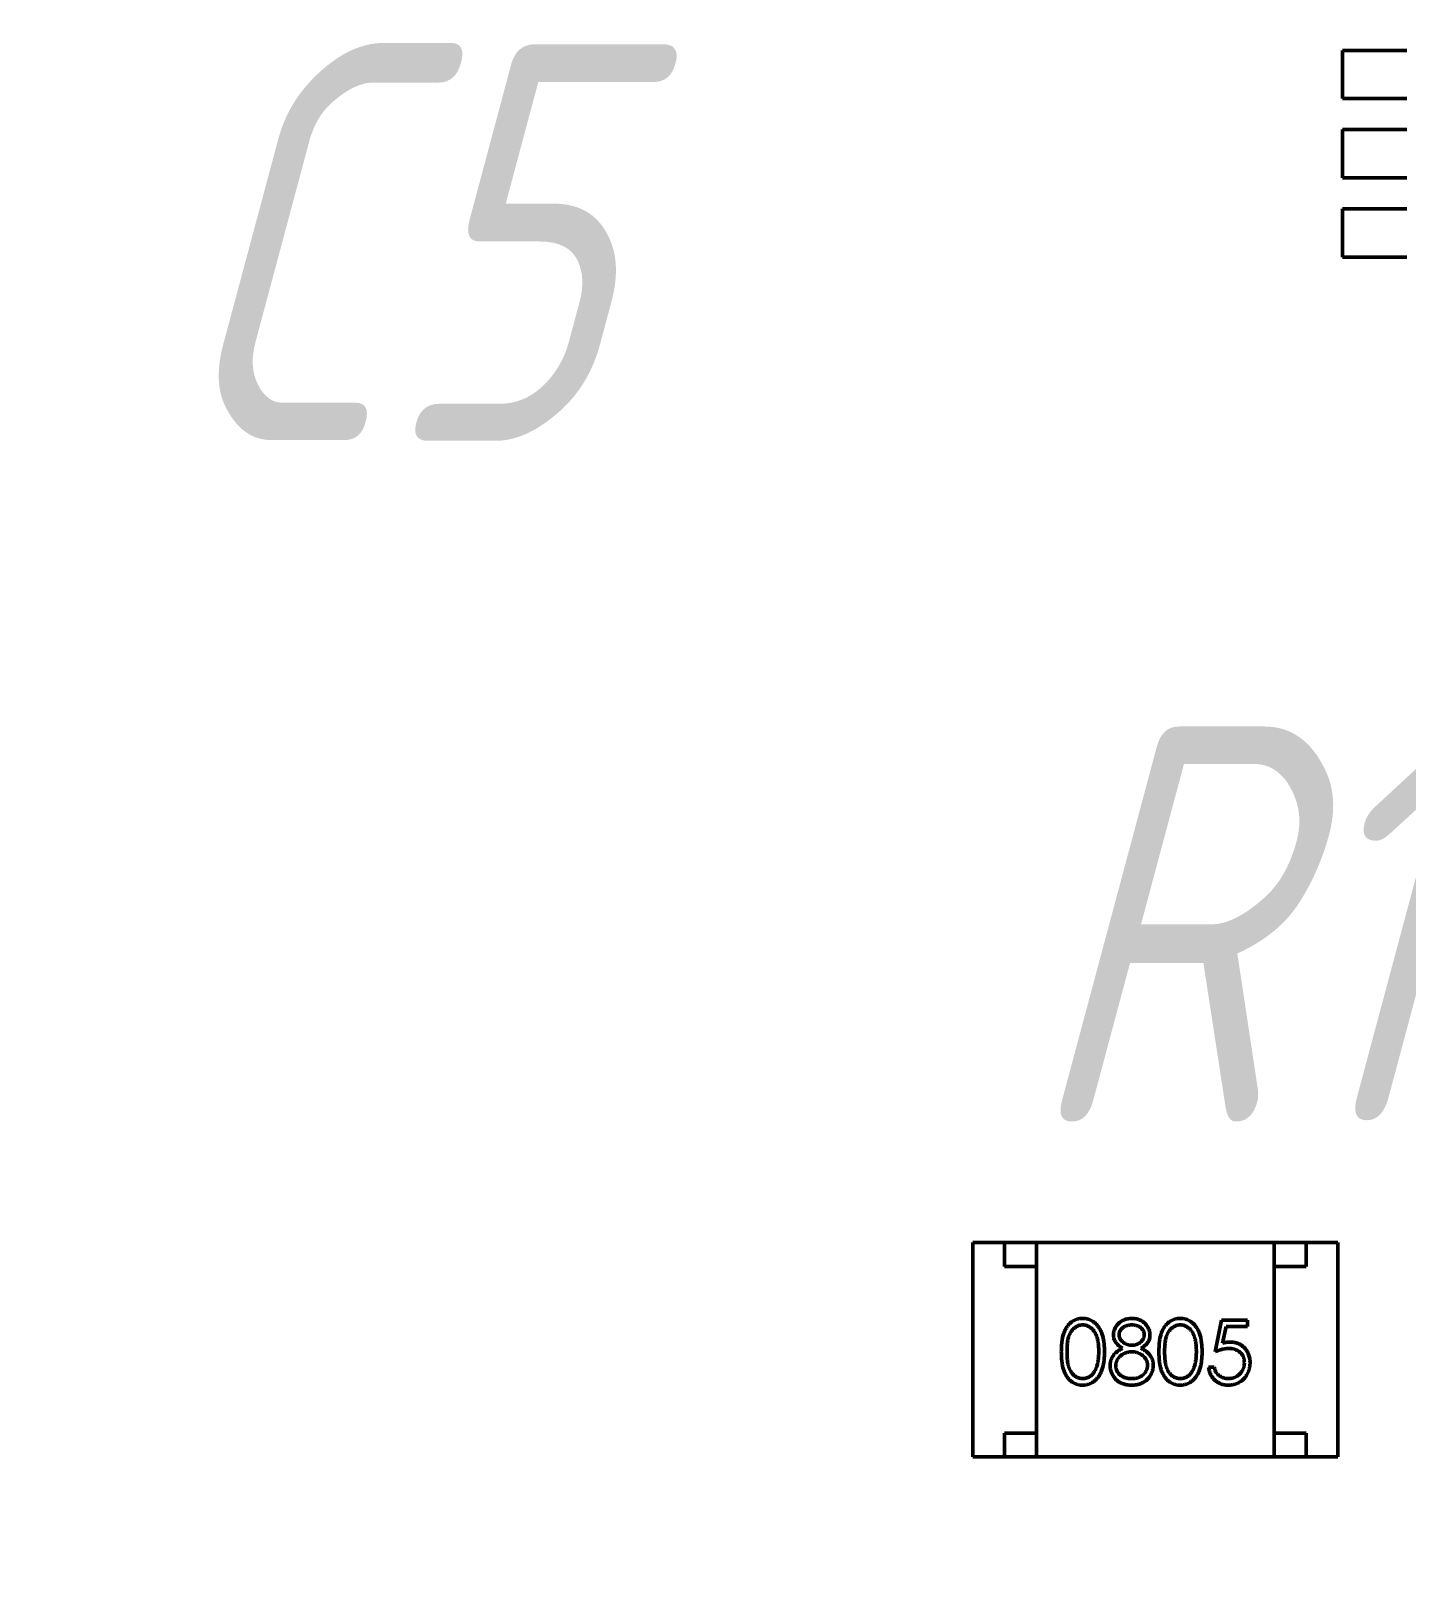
# Model space of a CAD drawing. Header units: millimetres. Extents: x 2803 to 446186229, y 1206 to 1506.
# Drawn here: x 2851.5 to 2860.18, y 1449.55 to 1459.34 of the extents above; entities that cross this region are included whole.
import ezdxf

# ---------------------------------------------------------------- set-up
doc = ezdxf.new("R2010")
doc.units = ezdxf.units.MM
doc.layers.add('Tonk', color=7, linetype='Continuous', lineweight=25)
doc.layers.add('Видимый контур (ГОСТ)', color=7, linetype='Continuous', lineweight=50)
doc.styles.get("Standard").update_dxf_attribs({"font": '', "width": 0.8, "oblique": 15})
doc.styles.get('Standard').set_extended_font_data('GOST type B')
doc.dimstyles.new('ISO-25', dxfattribs={"dimtxt": 2.5, "dimasz": 2.5, "dimexe": 1.25, "dimexo": 0, "dimtad": 1, "dimtxsty": 'Standard', "dimcen": 2.5, "dimadec": 0, "dimazin": 0, "dimtfac": 1, "dimtmove": 0, "dimatfit": 3, "dimfxl": 1, "dimarcsym": 0})

# ---------------------------------------------------------------- blocks, each defined once
blk = doc.blocks.new('*D35')
at = {"layer": 'Tonk', "color": 0, "lineweight": -2, "transparency": 16777216}
for p, q in [((2840.7649, 1475.0026), (2819.001, 1475.0026)), ((2820.251, 1472.5026), (2820.251, 1423.7985)), ((2858.6007, 1421.2985), (2819.001, 1421.2985))]:
    blk.add_line(p, q, dxfattribs=at)
at = {"layer": 'Tonk', "color": 0, "transparency": 16777216}
for points in [[(2819.8343, 1472.5026), (2820.6677, 1472.5026), (2820.251, 1475.0026)], [(2819.8343, 1423.7985), (2820.6677, 1423.7985), (2820.251, 1421.2985)]]:
    blk.add_solid(points, dxfattribs=at)
at = {"layer": 'Tonk', "color": 0, "transparency": 16777216, "insert": (2818.376, 1448.1505), "char_height": 2.5, "attachment_point": 5, "rotation": 90}
blk.add_mtext('57*', dxfattribs=at)

msp = doc.modelspace()

# ---------------------------------------------------------------- linework, layer by layer
at = {"layer": 'Видимый контур (ГОСТ)'}
for p, q in [((2859.7699, 1458.9155), (2859.7699, 1459.2195)), ((2859.7699, 1459.2195), (2859.8969, 1459.2195)), ((2859.8969, 1459.2195), (2860.1269, 1459.2195)), ((2860.1269, 1459.2195), (2860.1761, 1459.2195)), ((2859.8969, 1458.9155), (2859.7699, 1458.9155)), ((2860.1269, 1458.9155), (2859.8969, 1458.9155)), ((2860.1761, 1458.9155), (2860.1269, 1458.9155)), ((2859.7699, 1458.4155), (2859.7699, 1458.7195)), ((2859.7699, 1458.7195), (2859.8969, 1458.7195)), ((2859.8969, 1458.7195), (2860.1269, 1458.7195)), ((2860.1269, 1458.7195), (2860.1761, 1458.7195)), ((2859.8969, 1458.4155), (2859.7699, 1458.4155)), ((2860.1269, 1458.4155), (2859.8969, 1458.4155)), ((2860.1761, 1458.4155), (2860.1269, 1458.4155)), ((2859.7699, 1457.9155), (2859.7699, 1458.2195)), ((2859.7699, 1458.2195), (2859.8969, 1458.2195)), ((2859.8969, 1458.2195), (2860.1269, 1458.2195)), ((2860.1269, 1458.2195), (2860.1761, 1458.2195)), ((2859.8969, 1457.9155), (2859.7699, 1457.9155)), ((2860.1269, 1457.9155), (2859.8969, 1457.9155)), ((2860.1761, 1457.9155), (2860.1269, 1457.9155)), ((2857.4399, 1450.3536), (2857.4399, 1451.7036)), ((2857.4399, 1451.7036), (2857.6399, 1451.7036)), ((2857.8399, 1451.7036), (2857.6399, 1451.7036)), ((2857.6399, 1451.7036), (2857.6399, 1451.5536)), ((2859.3399, 1451.7036), (2857.8399, 1451.7036)), ((2857.8399, 1451.7036), (2857.8399, 1450.3536)), ((2859.5399, 1451.7036), (2859.3399, 1451.7036)), ((2859.3399, 1451.7036), (2859.3399, 1450.3536)), ((2859.7399, 1451.7036), (2859.5399, 1451.7036)), ((2859.5399, 1451.5536), (2859.5399, 1451.7036)), ((2859.7399, 1450.3536), (2859.7399, 1451.7036)), ((2857.6399, 1451.5536), (2857.8399, 1451.5536)), ((2857.8399, 1450.5036), (2857.8399, 1451.5536)), ((2859.3399, 1451.5536), (2859.5399, 1451.5536)), ((2859.3399, 1450.5036), (2859.3399, 1451.5536)), ((2858.9665, 1451.0158), (2859.0076, 1451.2158)), ((2859.0076, 1451.2158), (2859.1717, 1451.2158)), ((2859.1717, 1451.2158), (2859.1717, 1451.1747)), ((2859.0356, 1451.1747), (2859.0141, 1451.0695)), ((2859.1717, 1451.1747), (2859.0356, 1451.1747)), ((2858.9255, 1450.9183), (2858.9614, 1450.9183)), ((2857.6399, 1450.5036), (2857.6399, 1450.3536)), ((2857.8399, 1450.5036), (2857.6399, 1450.5036)), ((2859.5399, 1450.5036), (2859.3399, 1450.5036)), ((2859.5399, 1450.3536), (2859.5399, 1450.5036)), ((2857.4399, 1450.3536), (2857.6399, 1450.3536)), ((2857.6399, 1450.3536), (2857.8399, 1450.3536)), ((2859.3399, 1450.3536), (2857.8399, 1450.3536)), ((2859.3399, 1450.3536), (2859.5399, 1450.3536)), ((2859.7399, 1450.3536), (2859.5399, 1450.3536))]:
    msp.add_line(p, q, dxfattribs=at)
for points, knots in [([(2857.9973, 1451.0156), (2857.9973, 1451.022), (2857.9974, 1451.0345), (2857.9982, 1451.0526), (2857.9996, 1451.0696), (2858.0014, 1451.0855), (2858.0037, 1451.1003), (2858.0067, 1451.114), (2858.0101, 1451.1265), (2858.014, 1451.138), (2858.0185, 1451.1485), (2858.0233, 1451.1584), (2858.0288, 1451.1676), (2858.0345, 1451.1762), (2858.0407, 1451.184), (2858.0472, 1451.1913), (2858.0544, 1451.1978), (2858.0618, 1451.2037), (2858.0697, 1451.2089), (2858.0778, 1451.2135), (2858.0861, 1451.2174), (2858.0947, 1451.2205), (2858.1035, 1451.223), (2858.1125, 1451.2248), (2858.1217, 1451.2259), (2858.1279, 1451.226), (2858.131, 1451.226)], [0, 0, 0, 0, 0.068595, 0.133246, 0.194313, 0.251279, 0.304513, 0.354235, 0.400481, 0.443411, 0.484015, 0.523252, 0.561042, 0.5979, 0.633518, 0.668314, 0.702496, 0.736685, 0.770293, 0.803437, 0.835913, 0.86846, 0.900847, 0.933467, 0.966258, 1, 1, 1, 1]), ([(2858.131, 1451.226), (2858.1342, 1451.226), (2858.1406, 1451.2259), (2858.1499, 1451.2248), (2858.159, 1451.223), (2858.1679, 1451.2205), (2858.1766, 1451.2174), (2858.1851, 1451.2135), (2858.1933, 1451.209), (2858.2012, 1451.2036), (2858.2089, 1451.1977), (2858.2162, 1451.191), (2858.223, 1451.1836), (2858.2295, 1451.1755), (2858.2354, 1451.1667), (2858.2411, 1451.1572), (2858.2462, 1451.147), (2858.2511, 1451.1361), (2858.2553, 1451.1243), (2858.2591, 1451.1116), (2858.2621, 1451.098), (2858.2647, 1451.0834), (2858.2667, 1451.0678), (2858.2681, 1451.0512), (2858.2689, 1451.0337), (2858.269, 1451.0217), (2858.2691, 1451.0156)], [0, 0, 0, 0, 0.033788, 0.067194, 0.099862, 0.132567, 0.165151, 0.197913, 0.231319, 0.265083, 0.299255, 0.334399, 0.369943, 0.406284, 0.444064, 0.482998, 0.523354, 0.565537, 0.609613, 0.656391, 0.705885, 0.758325, 0.813832, 0.872795, 0.934722, 1, 1, 1, 1]), ([(2858.3255, 1451.1234), (2858.3257, 1451.1276), (2858.3261, 1451.1362), (2858.3291, 1451.149), (2858.3341, 1451.1615), (2858.3408, 1451.1737), (2858.3492, 1451.1853), (2858.3592, 1451.1956), (2858.3707, 1451.2047), (2858.3836, 1451.2123), (2858.3975, 1451.2185), (2858.4121, 1451.2228), (2858.4272, 1451.2255), (2858.4375, 1451.2259), (2858.4427, 1451.226)], [0, 0, 0, 0, 0.074058, 0.14887, 0.226668, 0.307735, 0.391157, 0.473929, 0.557928, 0.644989, 0.733364, 0.821092, 0.909287, 1, 1, 1, 1]), ([(2858.4427, 1451.226), (2858.4478, 1451.2259), (2858.4579, 1451.2255), (2858.4726, 1451.2228), (2858.4867, 1451.2183), (2858.5001, 1451.2121), (2858.5126, 1451.2045), (2858.5237, 1451.1953), (2858.5334, 1451.185), (2858.5415, 1451.1735), (2858.5481, 1451.1613), (2858.5528, 1451.1486), (2858.5557, 1451.1355), (2858.5561, 1451.1267), (2858.5563, 1451.1223)], [0, 0, 0, 0, 0.08941, 0.176306, 0.262626, 0.349446, 0.435498, 0.518928, 0.601355, 0.684256, 0.765807, 0.844877, 0.92228, 1, 1, 1, 1]), ([(2858.6127, 1451.0156), (2858.6127, 1451.022), (2858.6128, 1451.0345), (2858.6136, 1451.0526), (2858.615, 1451.0696), (2858.6168, 1451.0855), (2858.619, 1451.1003), (2858.622, 1451.114), (2858.6255, 1451.1265), (2858.6294, 1451.138), (2858.6339, 1451.1485), (2858.6387, 1451.1584), (2858.6441, 1451.1676), (2858.6499, 1451.1762), (2858.6561, 1451.184), (2858.6626, 1451.1913), (2858.6698, 1451.1978), (2858.6772, 1451.2037), (2858.6851, 1451.2089), (2858.6932, 1451.2135), (2858.7015, 1451.2174), (2858.7101, 1451.2205), (2858.7189, 1451.223), (2858.7278, 1451.2248), (2858.7371, 1451.2259), (2858.7433, 1451.226), (2858.7464, 1451.226)], [0, 0, 0, 0, 0.068595, 0.133246, 0.194313, 0.251279, 0.304513, 0.354235, 0.400481, 0.443411, 0.484015, 0.523252, 0.561042, 0.5979, 0.633518, 0.668314, 0.702496, 0.736685, 0.770293, 0.803437, 0.835913, 0.86846, 0.900847, 0.933467, 0.966258, 1, 1, 1, 1]), ([(2858.7464, 1451.226), (2858.7496, 1451.226), (2858.7559, 1451.2259), (2858.7653, 1451.2248), (2858.7744, 1451.223), (2858.7833, 1451.2205), (2858.792, 1451.2174), (2858.8005, 1451.2135), (2858.8087, 1451.209), (2858.8166, 1451.2036), (2858.8243, 1451.1977), (2858.8316, 1451.191), (2858.8384, 1451.1836), (2858.8449, 1451.1755), (2858.8508, 1451.1667), (2858.8565, 1451.1572), (2858.8616, 1451.147), (2858.8664, 1451.1361), (2858.8707, 1451.1243), (2858.8745, 1451.1116), (2858.8775, 1451.098), (2858.8801, 1451.0834), (2858.8821, 1451.0678), (2858.8835, 1451.0512), (2858.8843, 1451.0337), (2858.8844, 1451.0217), (2858.8845, 1451.0156)], [0, 0, 0, 0, 0.033788, 0.067194, 0.099862, 0.132567, 0.165151, 0.197913, 0.231319, 0.265083, 0.299255, 0.334399, 0.369943, 0.406284, 0.444064, 0.482998, 0.523354, 0.565537, 0.609613, 0.656391, 0.705885, 0.758325, 0.813832, 0.872795, 0.934722, 1, 1, 1, 1]), ([(2858.1322, 1451.185), (2858.1278, 1451.1848), (2858.119, 1451.1843), (2858.1059, 1451.181), (2858.0933, 1451.1753), (2858.0834, 1451.169), (2858.0757, 1451.163), (2858.0704, 1451.1579), (2858.0653, 1451.1522), (2858.0607, 1451.146), (2858.0563, 1451.1393), (2858.0523, 1451.1321), (2858.0487, 1451.1243), (2858.0454, 1451.116), (2858.0425, 1451.1069), (2858.0401, 1451.0969), (2858.0378, 1451.0859), (2858.0362, 1451.0738), (2858.0348, 1451.0607), (2858.0339, 1451.0467), (2858.0332, 1451.0316), (2858.0332, 1451.0211), (2858.0332, 1451.0158)], [0, 0, 0, 0, 0.060387, 0.120883, 0.182755, 0.247811, 0.281299, 0.315088, 0.349702, 0.384857, 0.420966, 0.458511, 0.497175, 0.537602, 0.580503, 0.627468, 0.678388, 0.733983, 0.793747, 0.857714, 0.926698, 1, 1, 1, 1]), ([(2858.2332, 1451.0158), (2858.2331, 1451.0206), (2858.233, 1451.03), (2858.2326, 1451.0438), (2858.2313, 1451.0568), (2858.23, 1451.0693), (2858.228, 1451.081), (2858.2259, 1451.0922), (2858.223, 1451.1026), (2858.2199, 1451.1124), (2858.2164, 1451.1215), (2858.2125, 1451.13), (2858.2084, 1451.1378), (2858.2039, 1451.145), (2858.1991, 1451.1517), (2858.1938, 1451.1576), (2858.1884, 1451.1629), (2858.1807, 1451.169), (2858.1708, 1451.1753), (2858.1583, 1451.181), (2858.1454, 1451.1843), (2858.1366, 1451.1848), (2858.1322, 1451.185)], [0, 0, 0, 0, 0.065681, 0.128486, 0.188175, 0.245106, 0.299448, 0.350823, 0.399942, 0.446672, 0.491255, 0.533376, 0.573853, 0.612526, 0.649597, 0.685532, 0.720106, 0.753838, 0.818925, 0.880493, 0.940311, 1, 1, 1, 1]), ([(2858.3839, 1451.0386), (2858.3793, 1451.0411), (2858.3703, 1451.046), (2858.3584, 1451.055), (2858.3482, 1451.0648), (2858.3399, 1451.0755), (2858.3334, 1451.0868), (2858.329, 1451.0987), (2858.326, 1451.1109), (2858.3257, 1451.1192), (2858.3255, 1451.1234)], [0, 0, 0, 0, 0.14586, 0.282426, 0.41085, 0.535029, 0.654701, 0.770133, 0.884556, 1, 1, 1, 1]), ([(2858.4407, 1451.185), (2858.4379, 1451.1849), (2858.4324, 1451.1848), (2858.4244, 1451.184), (2858.4167, 1451.1825), (2858.4094, 1451.1806), (2858.4025, 1451.1779), (2858.3959, 1451.1748), (2858.3897, 1451.171), (2858.3839, 1451.1667), (2858.3787, 1451.162), (2858.374, 1451.1571), (2858.3702, 1451.1519), (2858.3669, 1451.1466), (2858.3645, 1451.1409), (2858.3628, 1451.1351), (2858.3615, 1451.129), (2858.3615, 1451.1249), (2858.3614, 1451.1228)], [0, 0, 0, 0, 0.075243, 0.147209, 0.216447, 0.284025, 0.350655, 0.415031, 0.47963, 0.544652, 0.608044, 0.667828, 0.725114, 0.780992, 0.835527, 0.889438, 0.944072, 1, 1, 1, 1]), ([(2858.3614, 1451.1228), (2858.3615, 1451.1207), (2858.3616, 1451.1166), (2858.3628, 1451.1105), (2858.3646, 1451.1045), (2858.3675, 1451.0988), (2858.3708, 1451.0931), (2858.375, 1451.0876), (2858.38, 1451.0822), (2858.3856, 1451.0771), (2858.3917, 1451.0723), (2858.3981, 1451.0682), (2858.4049, 1451.0647), (2858.4119, 1451.0618), (2858.4191, 1451.0596), (2858.4266, 1451.058), (2858.4343, 1451.057), (2858.4395, 1451.0569), (2858.4422, 1451.0568)], [0, 0, 0, 0, 0.054564, 0.107826, 0.161924, 0.21751, 0.274498, 0.334815, 0.397555, 0.464755, 0.532901, 0.600097, 0.665354, 0.731084, 0.796883, 0.863292, 0.930831, 1, 1, 1, 1]), ([(2858.5204, 1451.1236), (2858.5203, 1451.1255), (2858.5202, 1451.1293), (2858.5192, 1451.1349), (2858.5176, 1451.1403), (2858.5153, 1451.1457), (2858.5124, 1451.1509), (2858.5089, 1451.156), (2858.5047, 1451.1609), (2858.5, 1451.1658), (2858.4946, 1451.1703), (2858.4886, 1451.1743), (2858.4821, 1451.1776), (2858.4749, 1451.1804), (2858.4671, 1451.1824), (2858.4589, 1451.1839), (2858.45, 1451.1848), (2858.4439, 1451.1849), (2858.4407, 1451.185)], [0, 0, 0, 0, 0.050902, 0.101034, 0.151084, 0.203062, 0.256248, 0.310847, 0.368769, 0.430015, 0.49252, 0.556049, 0.621996, 0.690192, 0.761385, 0.836356, 0.915487, 1, 1, 1, 1]), ([(2858.4422, 1451.0568), (2858.4456, 1451.0569), (2858.4523, 1451.0571), (2858.4623, 1451.0589), (2858.472, 1451.0618), (2858.4813, 1451.0658), (2858.49, 1451.0708), (2858.4978, 1451.0768), (2858.5045, 1451.0836), (2858.5102, 1451.0911), (2858.5146, 1451.0992), (2858.518, 1451.1072), (2858.52, 1451.1154), (2858.5203, 1451.1209), (2858.5204, 1451.1236)], [0, 0, 0, 0, 0.08969, 0.178494, 0.266838, 0.356558, 0.445334, 0.530806, 0.614076, 0.697707, 0.779142, 0.855354, 0.928557, 1, 1, 1, 1]), ([(2858.5563, 1451.1223), (2858.5561, 1451.1179), (2858.5558, 1451.1094), (2858.5531, 1451.097), (2858.5485, 1451.0853), (2858.5423, 1451.0743), (2858.5342, 1451.0642), (2858.5243, 1451.0548), (2858.5127, 1451.0461), (2858.504, 1451.0411), (2858.4995, 1451.0386)], [0, 0, 0, 0, 0.121904, 0.239413, 0.35541, 0.472091, 0.592859, 0.718703, 0.854892, 1, 1, 1, 1]), ([(2858.7476, 1451.185), (2858.7432, 1451.1848), (2858.7344, 1451.1843), (2858.7213, 1451.181), (2858.7087, 1451.1753), (2858.6988, 1451.169), (2858.6911, 1451.163), (2858.6857, 1451.1579), (2858.6807, 1451.1522), (2858.676, 1451.146), (2858.6717, 1451.1393), (2858.6677, 1451.1321), (2858.6641, 1451.1243), (2858.6608, 1451.116), (2858.6578, 1451.1069), (2858.6554, 1451.0969), (2858.6532, 1451.0859), (2858.6516, 1451.0738), (2858.6502, 1451.0607), (2858.6493, 1451.0467), (2858.6486, 1451.0316), (2858.6486, 1451.0211), (2858.6486, 1451.0158)], [0, 0, 0, 0, 0.060387, 0.120883, 0.182755, 0.247811, 0.281299, 0.315088, 0.349702, 0.384857, 0.420966, 0.458511, 0.497175, 0.537602, 0.580503, 0.627468, 0.678388, 0.733983, 0.793747, 0.857714, 0.926698, 1, 1, 1, 1]), ([(2858.8486, 1451.0158), (2858.8485, 1451.0206), (2858.8484, 1451.03), (2858.8479, 1451.0438), (2858.8467, 1451.0568), (2858.8454, 1451.0693), (2858.8434, 1451.081), (2858.8412, 1451.0922), (2858.8384, 1451.1026), (2858.8353, 1451.1124), (2858.8318, 1451.1215), (2858.8279, 1451.13), (2858.8237, 1451.1378), (2858.8193, 1451.145), (2858.8145, 1451.1517), (2858.8092, 1451.1576), (2858.8038, 1451.1629), (2858.7961, 1451.169), (2858.7861, 1451.1753), (2858.7737, 1451.181), (2858.7608, 1451.1843), (2858.752, 1451.1848), (2858.7476, 1451.185)], [0, 0, 0, 0, 0.065681, 0.128486, 0.188175, 0.245106, 0.299448, 0.350823, 0.399942, 0.446672, 0.491255, 0.533376, 0.573853, 0.612526, 0.649597, 0.685532, 0.720106, 0.753838, 0.818925, 0.880493, 0.940311, 1, 1, 1, 1]), ([(2858.131, 1450.8055), (2858.1279, 1450.8056), (2858.1217, 1450.8057), (2858.1125, 1450.8068), (2858.1035, 1450.8085), (2858.0948, 1450.811), (2858.0862, 1450.8139), (2858.078, 1450.8178), (2858.07, 1450.8223), (2858.0622, 1450.8275), (2858.0547, 1450.8333), (2858.0476, 1450.8398), (2858.0411, 1450.8471), (2858.0349, 1450.855), (2858.0291, 1450.8636), (2858.0237, 1450.8728), (2858.0188, 1450.8827), (2858.0143, 1450.8934), (2858.0102, 1450.905), (2858.0067, 1450.9176), (2858.0039, 1450.9313), (2858.0015, 1450.946), (2857.9996, 1450.9619), (2857.9982, 1450.9788), (2857.9974, 1450.9969), (2857.9973, 1451.0092), (2857.9973, 1451.0156)], [0, 0, 0, 0, 0.033787, 0.066622, 0.099285, 0.131361, 0.163585, 0.196104, 0.228902, 0.262158, 0.295991, 0.330218, 0.36506, 0.400951, 0.43762, 0.475708, 0.515381, 0.556414, 0.599765, 0.646424, 0.696431, 0.749782, 0.806573, 0.867436, 0.931887, 1, 1, 1, 1]), ([(2858.0332, 1451.0158), (2858.0332, 1451.0104), (2858.0332, 1451.0001), (2858.0339, 1450.985), (2858.0349, 1450.9709), (2858.0361, 1450.9579), (2858.0379, 1450.9459), (2858.0399, 1450.9348), (2858.0424, 1450.9248), (2858.0453, 1450.9157), (2858.0486, 1450.9074), (2858.0522, 1450.8996), (2858.0561, 1450.8924), (2858.0605, 1450.8857), (2858.0652, 1450.8795), (2858.0703, 1450.8738), (2858.0758, 1450.8687), (2858.0834, 1450.8625), (2858.0934, 1450.8562), (2858.106, 1450.8507), (2858.119, 1450.8472), (2858.1278, 1450.8468), (2858.1322, 1450.8465)], [0, 0, 0, 0, 0.072951, 0.141584, 0.205926, 0.265301, 0.320597, 0.371817, 0.41879, 0.461699, 0.502134, 0.540804, 0.578181, 0.614297, 0.649678, 0.684299, 0.718359, 0.752081, 0.817652, 0.879722, 0.939966, 1, 1, 1, 1]), ([(2858.2691, 1451.0156), (2858.269, 1451.0095), (2858.2689, 1450.9976), (2858.2681, 1450.9801), (2858.2667, 1450.9637), (2858.2648, 1450.9482), (2858.2622, 1450.9336), (2858.2591, 1450.9201), (2858.2556, 1450.9074), (2858.2513, 1450.8957), (2858.2465, 1450.8849), (2858.2414, 1450.8747), (2858.2359, 1450.8652), (2858.2298, 1450.8564), (2858.2234, 1450.8483), (2858.2165, 1450.8409), (2858.2092, 1450.8341), (2858.2015, 1450.8281), (2858.1935, 1450.8228), (2858.1852, 1450.8181), (2858.1767, 1450.8143), (2858.168, 1450.8111), (2858.1591, 1450.8086), (2858.1499, 1450.8069), (2858.1406, 1450.8056), (2858.1342, 1450.8056), (2858.131, 1450.8055)], [0, 0, 0, 0, 0.065063, 0.126773, 0.185516, 0.240765, 0.29298, 0.34225, 0.388919, 0.432776, 0.474628, 0.514775, 0.553606, 0.591426, 0.628028, 0.663804, 0.698984, 0.733591, 0.767628, 0.801208, 0.834264, 0.866981, 0.89972, 0.932702, 0.966176, 1, 1, 1, 1]), ([(2858.2181, 1450.9152), (2858.2193, 1450.9188), (2858.2217, 1450.926), (2858.2249, 1450.9373), (2858.2274, 1450.9491), (2858.2296, 1450.9613), (2858.2311, 1450.9742), (2858.2323, 1450.9876), (2858.2331, 1451.0015), (2858.2332, 1451.011), (2858.2332, 1451.0158)], [0, 0, 0, 0, 0.110588, 0.224542, 0.342503, 0.464324, 0.590756, 0.722227, 0.858843, 1, 1, 1, 1]), ([(2858.305, 1450.929), (2858.3051, 1450.9318), (2858.3052, 1450.9373), (2858.3061, 1450.9455), (2858.3076, 1450.9535), (2858.3095, 1450.9613), (2858.3122, 1450.9688), (2858.3154, 1450.9762), (2858.3192, 1450.9833), (2858.3235, 1450.9903), (2858.3286, 1450.997), (2858.3343, 1451.0035), (2858.3409, 1451.0098), (2858.3481, 1451.016), (2858.3559, 1451.0221), (2858.3646, 1451.0277), (2858.3739, 1451.0334), (2858.3805, 1451.0369), (2858.3839, 1451.0386)], [0, 0, 0, 0, 0.058854, 0.116315, 0.172675, 0.22878, 0.28458, 0.340257, 0.39663, 0.453507, 0.512318, 0.572648, 0.636022, 0.702363, 0.771483, 0.844184, 0.92007, 1, 1, 1, 1]), ([(2858.4431, 1451.0158), (2858.4395, 1451.0157), (2858.4325, 1451.0156), (2858.4223, 1451.0142), (2858.4125, 1451.0123), (2858.4031, 1451.0094), (2858.3942, 1451.0056), (2858.3857, 1451.001), (2858.3776, 1450.9956), (2858.3702, 1450.9894), (2858.3633, 1450.9828), (2858.3573, 1450.9758), (2858.3523, 1450.9685), (2858.3482, 1450.9609), (2858.3448, 1450.953), (2858.3426, 1450.9448), (2858.3412, 1450.9364), (2858.341, 1450.9307), (2858.3409, 1450.9278)], [0, 0, 0, 0, 0.071269, 0.139812, 0.206497, 0.271535, 0.336082, 0.400528, 0.464984, 0.53005, 0.594423, 0.655583, 0.714849, 0.772115, 0.828999, 0.885122, 0.942079, 1, 1, 1, 1]), ([(2858.5409, 1450.9316), (2858.5408, 1450.9343), (2858.5406, 1450.9397), (2858.5393, 1450.9476), (2858.537, 1450.9553), (2858.5339, 1450.9629), (2858.5297, 1450.9701), (2858.5248, 1450.9771), (2858.5189, 1450.9838), (2858.5123, 1450.9903), (2858.505, 1450.9962), (2858.4973, 1451.0015), (2858.4891, 1451.0059), (2858.4806, 1451.0095), (2858.4717, 1451.0123), (2858.4625, 1451.0143), (2858.4529, 1451.0155), (2858.4464, 1451.0157), (2858.4431, 1451.0158)], [0, 0, 0, 0, 0.057339, 0.113063, 0.169181, 0.225775, 0.283826, 0.343454, 0.405907, 0.471392, 0.538003, 0.603064, 0.667602, 0.732225, 0.797005, 0.863048, 0.930357, 1, 1, 1, 1]), ([(2858.4995, 1451.0386), (2858.5027, 1451.0369), (2858.5091, 1451.0336), (2858.5182, 1451.0282), (2858.5265, 1451.0226), (2858.5343, 1451.0169), (2858.5414, 1451.011), (2858.5477, 1451.0048), (2858.5534, 1450.9985), (2858.5583, 1450.992), (2858.5627, 1450.9853), (2858.5665, 1450.9784), (2858.5697, 1450.9713), (2858.5722, 1450.9639), (2858.5743, 1450.9563), (2858.5758, 1450.9485), (2858.5766, 1450.9405), (2858.5767, 1450.935), (2858.5768, 1450.9323)], [0, 0, 0, 0, 0.079525, 0.1551, 0.22722, 0.295911, 0.362056, 0.42552, 0.485813, 0.544495, 0.60146, 0.657841, 0.713974, 0.769468, 0.82613, 0.882885, 0.940701, 1, 1, 1, 1]), ([(2858.7464, 1450.8055), (2858.7433, 1450.8056), (2858.7371, 1450.8057), (2858.7278, 1450.8068), (2858.7189, 1450.8085), (2858.7102, 1450.811), (2858.7016, 1450.8139), (2858.6934, 1450.8178), (2858.6854, 1450.8223), (2858.6776, 1450.8275), (2858.6701, 1450.8333), (2858.663, 1450.8398), (2858.6564, 1450.8471), (2858.6503, 1450.855), (2858.6445, 1450.8636), (2858.6391, 1450.8728), (2858.6342, 1450.8827), (2858.6296, 1450.8934), (2858.6256, 1450.905), (2858.6221, 1450.9176), (2858.6193, 1450.9313), (2858.6169, 1450.946), (2858.6149, 1450.9619), (2858.6136, 1450.9788), (2858.6128, 1450.9969), (2858.6127, 1451.0092), (2858.6127, 1451.0156)], [0, 0, 0, 0, 0.033787, 0.066622, 0.099285, 0.131361, 0.163585, 0.196104, 0.228902, 0.262158, 0.295991, 0.330218, 0.36506, 0.400951, 0.43762, 0.475708, 0.515381, 0.556414, 0.599765, 0.646424, 0.696431, 0.749782, 0.806573, 0.867436, 0.931887, 1, 1, 1, 1]), ([(2858.6486, 1451.0158), (2858.6486, 1451.0104), (2858.6486, 1451.0001), (2858.6493, 1450.985), (2858.6503, 1450.9709), (2858.6515, 1450.9579), (2858.6533, 1450.9459), (2858.6553, 1450.9348), (2858.6578, 1450.9248), (2858.6607, 1450.9157), (2858.664, 1450.9074), (2858.6676, 1450.8996), (2858.6715, 1450.8924), (2858.6759, 1450.8857), (2858.6806, 1450.8795), (2858.6857, 1450.8738), (2858.6911, 1450.8687), (2858.6987, 1450.8625), (2858.7088, 1450.8562), (2858.7214, 1450.8507), (2858.7344, 1450.8472), (2858.7432, 1450.8468), (2858.7476, 1450.8465)], [0, 0, 0, 0, 0.072951, 0.141584, 0.205926, 0.265301, 0.320597, 0.371817, 0.41879, 0.461699, 0.502134, 0.540804, 0.578181, 0.614297, 0.649678, 0.684299, 0.718359, 0.752081, 0.817652, 0.879722, 0.939966, 1, 1, 1, 1]), ([(2858.8845, 1451.0156), (2858.8844, 1451.0095), (2858.8843, 1450.9976), (2858.8835, 1450.9801), (2858.882, 1450.9637), (2858.8802, 1450.9482), (2858.8776, 1450.9336), (2858.8745, 1450.9201), (2858.871, 1450.9074), (2858.8666, 1450.8957), (2858.8619, 1450.8849), (2858.8568, 1450.8747), (2858.8512, 1450.8652), (2858.8452, 1450.8564), (2858.8388, 1450.8483), (2858.8319, 1450.8409), (2858.8246, 1450.8341), (2858.8169, 1450.8281), (2858.8089, 1450.8228), (2858.8006, 1450.8181), (2858.7921, 1450.8143), (2858.7834, 1450.8111), (2858.7745, 1450.8086), (2858.7653, 1450.8069), (2858.7559, 1450.8056), (2858.7496, 1450.8056), (2858.7464, 1450.8055)], [0, 0, 0, 0, 0.065063, 0.126773, 0.185516, 0.240765, 0.29298, 0.34225, 0.388919, 0.432776, 0.474628, 0.514775, 0.553606, 0.591426, 0.628028, 0.663804, 0.698984, 0.733591, 0.767628, 0.801208, 0.834264, 0.866981, 0.89972, 0.932702, 0.966176, 1, 1, 1, 1]), ([(2858.8334, 1450.9152), (2858.8347, 1450.9188), (2858.8371, 1450.926), (2858.8403, 1450.9373), (2858.8427, 1450.9491), (2858.845, 1450.9613), (2858.8465, 1450.9742), (2858.8477, 1450.9876), (2858.8485, 1451.0015), (2858.8485, 1451.011), (2858.8486, 1451.0158)], [0, 0, 0, 0, 0.110588, 0.224542, 0.342503, 0.464324, 0.590756, 0.722227, 0.858843, 1, 1, 1, 1]), ([(2859.0547, 1451.0363), (2859.0481, 1451.0361), (2859.0346, 1451.0358), (2858.9944, 1451.0265), (2858.9755, 1451.0192), (2858.9665, 1451.0158)], [0, 0, 0, 0, 0.001976248, 0.001976248, 0.003940074, 0.003940074, 0.003940074, 0.003940074]), ([(2859.0141, 1451.0695), (2859.0183, 1451.0707), (2859.0265, 1451.073), (2859.0386, 1451.0755), (2859.0501, 1451.077), (2859.0576, 1451.0772), (2859.0612, 1451.0773)], [0, 0, 0, 0, 0.275068, 0.532901, 0.773973, 1, 1, 1, 1]), ([(2859.1512, 1450.948), (2859.1511, 1450.9512), (2859.1509, 1450.9575), (2859.1497, 1450.9667), (2859.1476, 1450.9753), (2859.1447, 1450.9836), (2859.141, 1450.9914), (2859.1365, 1450.9987), (2859.1311, 1451.0056), (2859.1249, 1451.0119), (2859.1182, 1451.0177), (2859.1107, 1451.0226), (2859.1027, 1451.0268), (2859.0942, 1451.0304), (2859.085, 1451.033), (2859.0754, 1451.0349), (2859.0652, 1451.036), (2859.0583, 1451.0362), (2859.0547, 1451.0363)], [0, 0, 0, 0, 0.065351, 0.127916, 0.18836, 0.247216, 0.30563, 0.36377, 0.422661, 0.482687, 0.5433, 0.604118, 0.664965, 0.727413, 0.791468, 0.858055, 0.927037, 1, 1, 1, 1]), ([(2859.0612, 1451.0773), (2859.0656, 1451.0772), (2859.0744, 1451.077), (2859.0873, 1451.0752), (2859.0995, 1451.0723), (2859.1112, 1451.0683), (2859.1223, 1451.0632), (2859.1326, 1451.0568), (2859.1425, 1451.0493), (2859.1516, 1451.0407), (2859.1599, 1451.0312), (2859.1672, 1451.021), (2859.1734, 1451.0102), (2859.1784, 1450.9987), (2859.1823, 1450.9866), (2859.185, 1450.9737), (2859.1868, 1450.9603), (2859.187, 1450.9511), (2859.1871, 1450.9465)], [0, 0, 0, 0, 0.065808, 0.129394, 0.190894, 0.251281, 0.310815, 0.370371, 0.430768, 0.492881, 0.555104, 0.616067, 0.677256, 0.73826, 0.800762, 0.864778, 0.931045, 1, 1, 1, 1]), ([(2858.1322, 1450.8465), (2858.1367, 1450.8467), (2858.1455, 1450.8471), (2858.1585, 1450.8506), (2858.171, 1450.8559), (2858.1808, 1450.8622), (2858.1883, 1450.8682), (2858.1937, 1450.8733), (2858.1986, 1450.879), (2858.2033, 1450.8851), (2858.2076, 1450.8919), (2858.2115, 1450.8991), (2858.215, 1450.907), (2858.217, 1450.9124), (2858.2181, 1450.9152)], [0, 0, 0, 0, 0.112813, 0.225394, 0.339595, 0.459675, 0.521735, 0.583926, 0.648174, 0.713881, 0.781004, 0.851451, 0.924051, 1, 1, 1, 1]), ([(2858.4403, 1450.8055), (2858.435, 1450.8056), (2858.4245, 1450.8059), (2858.4093, 1450.8076), (2858.3951, 1450.8107), (2858.3819, 1450.8148), (2858.3697, 1450.8203), (2858.3585, 1450.827), (2858.3483, 1450.8348), (2858.3393, 1450.8439), (2858.3313, 1450.8536), (2858.3242, 1450.8636), (2858.3184, 1450.874), (2858.3134, 1450.8845), (2858.3096, 1450.8953), (2858.307, 1450.9063), (2858.3053, 1450.9176), (2858.3051, 1450.9252), (2858.305, 1450.929)], [0, 0, 0, 0, 0.078556, 0.152863, 0.22356, 0.290375, 0.355403, 0.418291, 0.480389, 0.543073, 0.604924, 0.664398, 0.721943, 0.778375, 0.83383, 0.888861, 0.944089, 1, 1, 1, 1]), ([(2858.3409, 1450.9278), (2858.3411, 1450.9242), (2858.3414, 1450.9171), (2858.3438, 1450.9065), (2858.3478, 1450.8963), (2858.3532, 1450.8866), (2858.36, 1450.8774), (2858.3684, 1450.8695), (2858.3778, 1450.8624), (2858.3886, 1450.8567), (2858.4003, 1450.8521), (2858.413, 1450.8489), (2858.4266, 1450.8469), (2858.436, 1450.8466), (2858.4407, 1450.8465)], [0, 0, 0, 0, 0.074898, 0.148596, 0.224471, 0.302323, 0.381919, 0.461149, 0.542417, 0.626716, 0.714597, 0.804903, 0.900127, 1, 1, 1, 1]), ([(2858.4407, 1450.8465), (2858.4445, 1450.8466), (2858.4518, 1450.8467), (2858.4624, 1450.848), (2858.4725, 1450.8499), (2858.4819, 1450.8528), (2858.4908, 1450.8563), (2858.499, 1450.8608), (2858.5068, 1450.8658), (2858.5138, 1450.8719), (2858.5201, 1450.8783), (2858.5256, 1450.8852), (2858.5304, 1450.8922), (2858.5342, 1450.8996), (2858.5372, 1450.9072), (2858.5394, 1450.915), (2858.5407, 1450.9232), (2858.5408, 1450.9287), (2858.5409, 1450.9316)], [0, 0, 0, 0, 0.076559, 0.149161, 0.218827, 0.285567, 0.350313, 0.414125, 0.477179, 0.540368, 0.602202, 0.662034, 0.719934, 0.775907, 0.831115, 0.886667, 0.942552, 1, 1, 1, 1]), ([(2858.5768, 1450.9323), (2858.5767, 1450.9284), (2858.5765, 1450.9208), (2858.575, 1450.9095), (2858.5727, 1450.8986), (2858.5694, 1450.888), (2858.5651, 1450.8778), (2858.5598, 1450.868), (2858.5538, 1450.8583), (2858.549, 1450.8524), (2858.5465, 1450.8494)], [0, 0, 0, 0, 0.128158, 0.253673, 0.377325, 0.499385, 0.622918, 0.745839, 0.871395, 1, 1, 1, 1]), ([(2858.7476, 1450.8465), (2858.7521, 1450.8467), (2858.7609, 1450.8471), (2858.7738, 1450.8506), (2858.7864, 1450.8559), (2858.7962, 1450.8622), (2858.8037, 1450.8682), (2858.8091, 1450.8733), (2858.814, 1450.879), (2858.8187, 1450.8851), (2858.8229, 1450.8919), (2858.8268, 1450.8991), (2858.8304, 1450.907), (2858.8324, 1450.9124), (2858.8334, 1450.9152)], [0, 0, 0, 0, 0.112813, 0.225394, 0.339595, 0.459675, 0.521735, 0.583926, 0.648174, 0.713881, 0.781004, 0.851451, 0.924051, 1, 1, 1, 1]), ([(2859.0476, 1450.8055), (2859.0436, 1450.8056), (2859.0357, 1450.8057), (2859.0242, 1450.8074), (2859.0132, 1450.8097), (2859.0027, 1450.8132), (2858.9926, 1450.8176), (2858.983, 1450.8231), (2858.9738, 1450.8294), (2858.9653, 1450.8368), (2858.9574, 1450.8449), (2858.9503, 1450.8537), (2858.944, 1450.8631), (2858.9386, 1450.873), (2858.934, 1450.8835), (2858.9303, 1450.8946), (2858.9274, 1450.9062), (2858.9261, 1450.9143), (2858.9255, 1450.9183)], [0, 0, 0, 0, 0.065421, 0.128708, 0.190236, 0.250724, 0.310637, 0.370766, 0.431615, 0.493523, 0.555883, 0.617342, 0.678668, 0.740711, 0.802985, 0.866803, 0.932347, 1, 1, 1, 1]), ([(2858.9614, 1450.9183), (2858.9623, 1450.9145), (2858.964, 1450.9072), (2858.9677, 1450.8969), (2858.9723, 1450.8877), (2858.9777, 1450.8795), (2858.9842, 1450.8724), (2858.9915, 1450.866), (2858.9998, 1450.8603), (2859.009, 1450.8555), (2859.0187, 1450.8514), (2859.0288, 1450.8487), (2859.0391, 1450.8468), (2859.0461, 1450.8466), (2859.0496, 1450.8465)], [0, 0, 0, 0, 0.094687, 0.181994, 0.264377, 0.34218, 0.418618, 0.496509, 0.577369, 0.661511, 0.746733, 0.831258, 0.915206, 1, 1, 1, 1]), ([(2859.1871, 1450.9465), (2859.187, 1450.9432), (2859.1868, 1450.9367), (2859.1861, 1450.9271), (2859.1846, 1450.9177), (2859.1826, 1450.9085), (2859.18, 1450.8995), (2859.1769, 1450.8907), (2859.1731, 1450.8821), (2859.1689, 1450.8738), (2859.1642, 1450.8657), (2859.159, 1450.8582), (2859.1534, 1450.8511), (2859.1475, 1450.8445), (2859.1411, 1450.8384), (2859.1342, 1450.8329), (2859.1271, 1450.8277), (2859.1195, 1450.8231), (2859.1115, 1450.8188), (2859.1032, 1450.8154), (2859.0947, 1450.8123), (2859.0859, 1450.8098), (2859.0767, 1450.8079), (2859.0673, 1450.8066), (2859.0575, 1450.8056), (2859.0509, 1450.8055), (2859.0476, 1450.8055)], [0, 0, 0, 0, 0.044014, 0.087434, 0.130118, 0.172554, 0.214555, 0.256298, 0.298438, 0.340849, 0.382715, 0.423924, 0.464246, 0.504074, 0.543862, 0.583567, 0.623094, 0.663229, 0.703551, 0.743938, 0.784541, 0.82575, 0.867757, 0.910745, 0.954914, 1, 1, 1, 1]), ([(2859.0496, 1450.8465), (2859.0531, 1450.8466), (2859.0598, 1450.8468), (2859.0697, 1450.8482), (2859.0793, 1450.8504), (2859.0884, 1450.8537), (2859.0973, 1450.8577), (2859.1057, 1450.8628), (2859.1138, 1450.8687), (2859.1214, 1450.8754), (2859.1283, 1450.8828), (2859.1345, 1450.8908), (2859.1396, 1450.8992), (2859.1439, 1450.9081), (2859.1472, 1450.9174), (2859.1495, 1450.9272), (2859.1509, 1450.9374), (2859.1511, 1450.9444), (2859.1512, 1450.948)], [0, 0, 0, 0, 0.064207, 0.126425, 0.18768, 0.248216, 0.308305, 0.369661, 0.431699, 0.495947, 0.559758, 0.622295, 0.683911, 0.745092, 0.80674, 0.869087, 0.93329, 1, 1, 1, 1]), ([(2858.5465, 1450.8494), (2858.5433, 1450.8459), (2858.537, 1450.839), (2858.5262, 1450.83), (2858.5143, 1450.8224), (2858.5014, 1450.8162), (2858.4875, 1450.8114), (2858.4727, 1450.8079), (2858.4568, 1450.8059), (2858.4459, 1450.8057), (2858.4403, 1450.8055)], [0, 0, 0, 0, 0.119283, 0.237093, 0.354796, 0.474576, 0.59746, 0.724926, 0.858883, 1, 1, 1, 1])]:
    msp.add_open_spline(points, degree=3, knots=knots, dxfattribs=at)

# ---------------------------------------------------------------- texts
at = {"layer": 'Tonk', "char_height": 2.5, "attachment_point": 1}
for s, insert in [('C5', (2852.3463, 1459.2581)), ('R11', (2857.7615, 1454.9672))]:
    msp.add_mtext_dynamic_manual_height_columns(s, width=6.412848, gutter_width=20, heights=[0], dxfattribs=dict(at, insert=insert))

# ---------------------------------------------------------------- dimensions: what is measured, and where the dimension line sits
at = {"layer": 'Tonk'}
dim = msp.add_linear_dim(base=(2820.251, 1421.2985), p1=(2840.7649, 1475.0026), p2=(2858.6007, 1421.2985), angle=90, text='57*', dimstyle='ISO-25', dxfattribs=at)
dim.commit()
dim.dimension.update_dxf_attribs({"geometry": '*D35', "text_midpoint": (2818.376, 1448.1505)})

doc.saveas('drawing.dxf')
